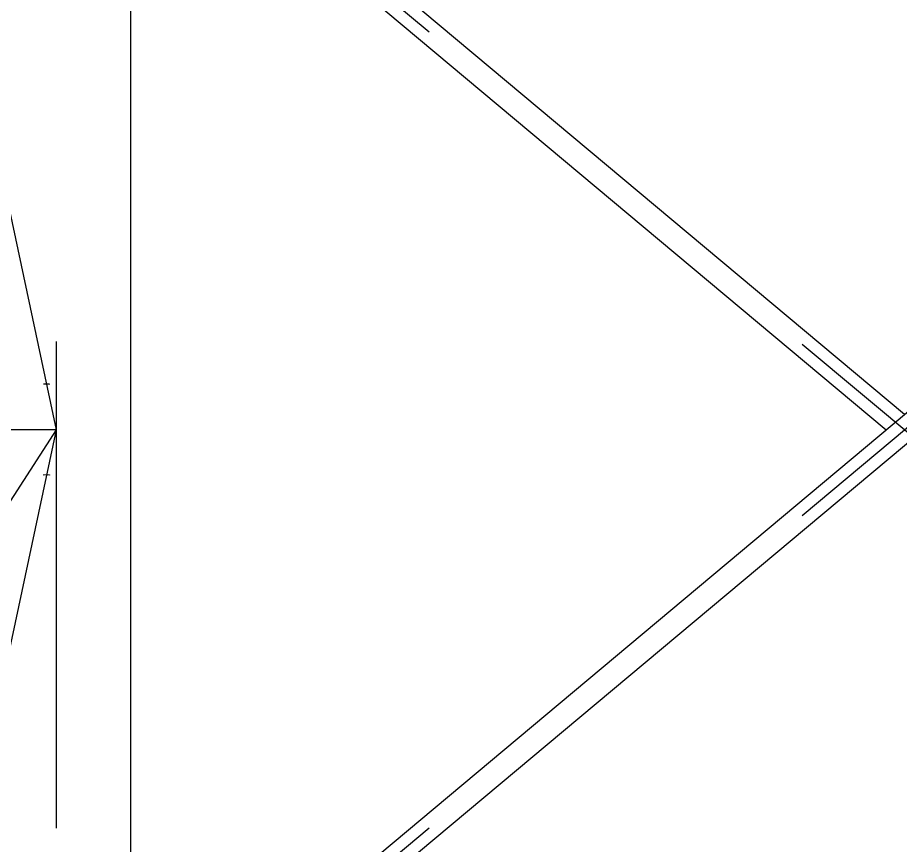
# Model space of a CAD drawing. Header units: millimetres. Extents: x 150209.93 to 150215.05, y 136675.65 to 136679.93.
# Drawn here: x 150213.6065 to 150213.788, y 136678.5295 to 136678.6996 of the extents above; entities that cross this region are included whole.
import ezdxf

# ---------------------------------------------------------------- set-up
doc = ezdxf.new("R2010")
doc.units = ezdxf.units.MM
doc.header["$LTSCALE"] = 0.25
doc.linetypes.add('CENTER', pattern=[50.8, 31.75, -6.35, 6.35, -6.35])
doc.linetypes.add('XKITLINE00', pattern=[0])

# ---------------------------------------------------------------- blocks, each defined once
blk = doc.blocks.new('çatıı')
at = {"color": 8, "linetype": 'CENTER'}
for p, q in [((23430, 16010.75), (23430, 14354.32)), ((22900, 15740.27), (23430, 14920.27)), ((23430, 15650.27), (25173.61, 14190.28)), ((23430, 14190.27), (25173.61, 15650.27)), ((23342.5, 15330.27), (23430, 14920.27)), ((23422.99, 14967.06), (23417.02, 14967.13)), ((23430, 14920.27), (22900, 14920.28)), ((23430, 14920.27), (22900, 14100.27)), ((23430, 14920.27), (23342.5, 14510.27)), ((23423.06, 14873.77), (23417.09, 14873.84))]:
    blk.add_line(p, q, dxfattribs=at)
at = {"color": 8, "linetype": 'XKITLINE00'}
for p, q in [((23506.2, 14269.97), (25130.41, 15629.99)), ((23506.2, 14238.19), (25161.76, 15624.47)), ((23506.2, 15602.36), (24301.8, 14936.16)), ((23506.2, 15583.87), (23506.2, 14354.32)), ((23506.2, 15570.58), (24282.83, 14920.27))]:
    blk.add_line(p, q, dxfattribs=at)
for centre in [(23417.02, 14967.13), (23422.99, 14967.06), (23430, 14920.27), (23430, 14920.27), (23430, 14920.27), (23430, 14920.27), (23430, 14920.27), (23417.09, 14873.84), (23423.06, 14873.77)]:
    blk.add_circle(centre, 0.05, dxfattribs=at)

msp = doc.modelspace()

# ---------------------------------------------------------------- block references
at = {"xscale": 0.0002000170049888334, "yscale": 0.0002000170049888334, "zscale": 0.0002000170049888334}
msp.add_blockref('çatıı', (150208.92807, 136675.63059), dxfattribs=at)

doc.saveas('drawing.dxf')
